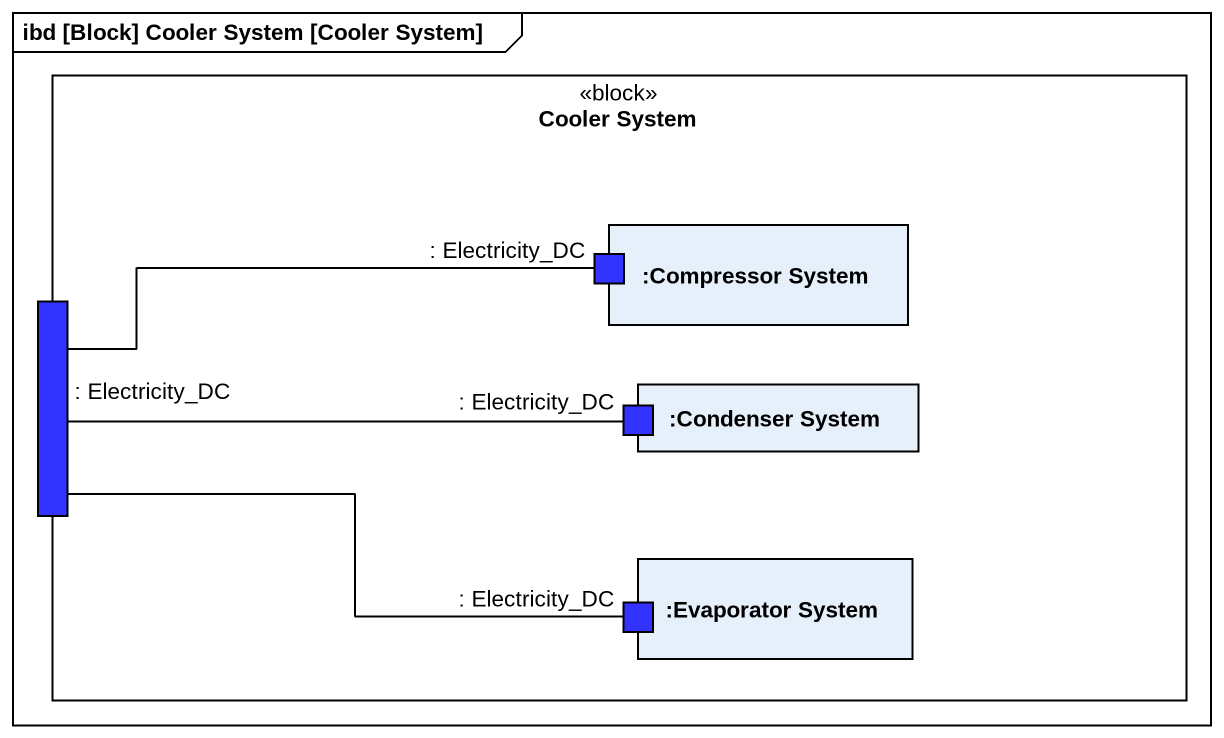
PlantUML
@startuml
mainframe ibd [Block] Cooler System [Cooler System]
rectangle "Cooler System" as Cooler_System <<block>> {
  rectangle ":Compressor System" as Compressor_System {
    port ": Electricity_DC" as Electricity_DC #3333FF
  }
  port ": Electricity_DC" as Electricity_DC_2 #3333FF
  rectangle ":Condenser System" as Condenser_System {
    port ": Electricity_DC" as Electricity_DC_3 #3333FF
  }
  rectangle ":Evaporator System" as Evaporator_System {
    port ": Electricity_DC" as Electricity_DC_4 #3333FF
  }
}
Electricity_DC_2 -right- Electricity_DC
Electricity_DC_2 -right- Electricity_DC_3
Electricity_DC_2 -right- Electricity_DC_4
@enduml
